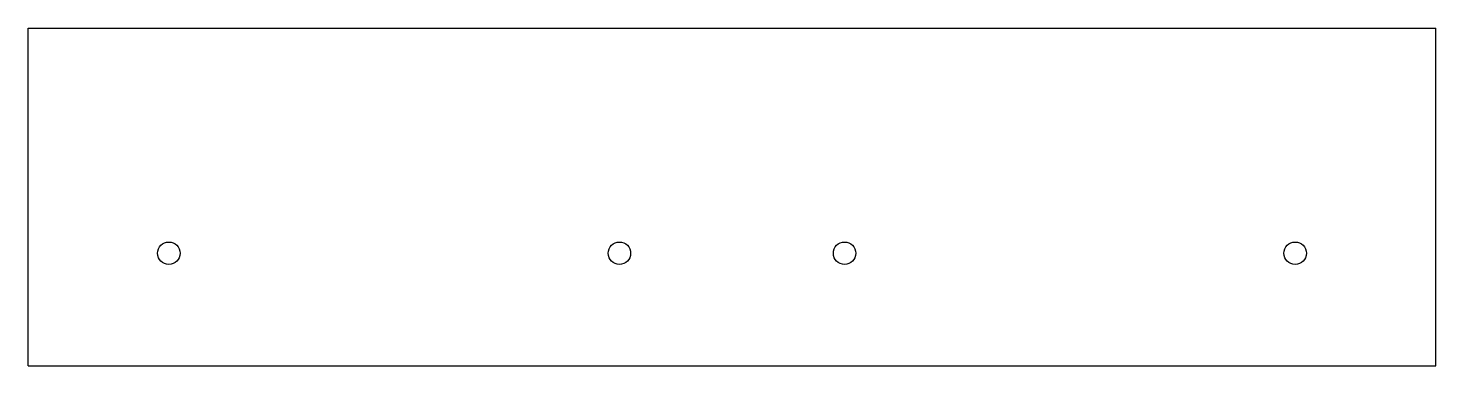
# Model space of a CAD drawing. Header units: millimetres. Extents: x -12 to 112, y -10 to 20.
import ezdxf

# ---------------------------------------------------------------- set-up
doc = ezdxf.new("R2010")
doc.units = ezdxf.units.MM
doc.layers.get('0').update_dxf_attribs({"lineweight": 25})

msp = doc.modelspace()

# ---------------------------------------------------------------- linework, layer by layer
for p, q in [((-12.5, 20), (112.5, 20)), ((-12.5, -10), (-12.5, 20)), ((112.5, -10), (112.5, 20)), ((-12.5, -10), (112.5, -10))]:
    msp.add_line(p, q)
for centre in [(0, 0), (40, 0), (60, 0), (100, 0)]:
    msp.add_circle(centre, 1)

doc.saveas('drawing.dxf')
